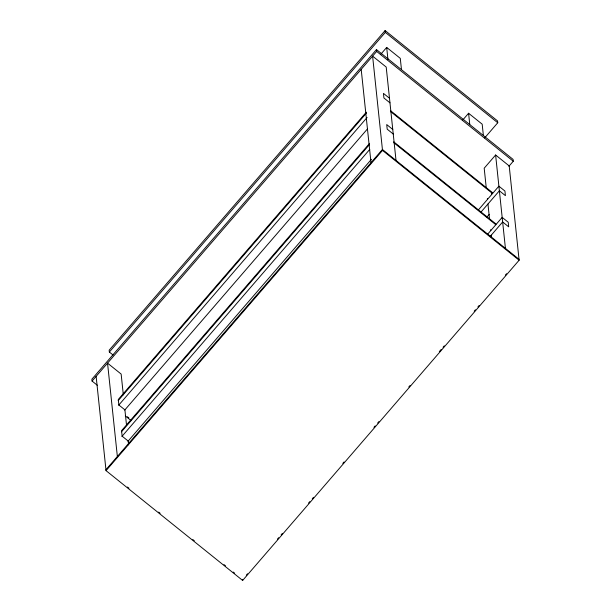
<?xml version="1.0" encoding="UTF-8"?>
<svg xmlns="http://www.w3.org/2000/svg" width="611" height="611" viewBox="0 0 611 611"><rect width="100%" height="100%" fill="white"/><g stroke="black" fill="none" stroke-linecap="round" stroke-linejoin="round"><path stroke-width="0.92" d="M484.668 137.918L497.751 122.765L497.553 120.925L385.129 30.55L109.163 350.202L109.354 352.043L113.05 355.014M109.354 352.043L385.32 32.391L385.129 30.55M508.91 166.276L513.271 161.228L513.072 159.387L376.468 49.583L91.879 379.217L92.07 381.058L97.271 385.236M92.07 381.058L376.666 51.423L376.468 49.583M380.676 54.379L386.679 47.421L400.281 58.351L401.473 69.654M366.317 112.18L118.282 399.479L118.862 405.001L124.904 409.859L126.546 425.447M118.175 400.64L366.417 113.104M118.656 405.238L367.112 117.465M124.705 410.103L367.555 128.814M369.602 143.371L121.558 430.671L122.139 436.193L128.188 441.05L128.585 444.823M121.452 431.832L369.281 144.769M121.933 436.43L369.77 149.374M127.982 441.287L371.45 159.28M105.947 469.722L382.417 149.489L519.022 259.293M486.28 188.066L484.195 168.216L495.613 154.995L509.207 165.932L519.121 260.217L242.643 580.45L106.039 470.646L382.517 150.405L372.603 56.12L386.205 67.057L396.02 160.418M462.58 120.214L468.584 113.256L482.186 124.186L483.37 135.489M491.32 193.916L492.451 192.61L390.437 110.614M478.337 209.985L498.889 186.187L504.93 191.044L505.419 195.65L499.37 190.792L480.689 212.429M486.738 217.287L489.228 214.4M487.845 233.967L502.166 217.379L508.215 222.236L508.696 226.834L502.647 221.976L490.198 236.404M246.286 575.203L247.531 573.76M277.417 539.139L278.662 537.695M281.159 534.808L282.404 533.372M308.555 503.074L309.8 501.631M312.29 498.752L313.535 497.308M342.802 463.405L344.046 461.962M373.94 427.349L375.185 425.905M377.674 423.018L378.919 421.575M408.805 386.954L410.05 385.51M439.317 351.615L441.188 349.446M443.059 347.285L444.304 345.841M474.189 311.22L475.434 309.785M477.924 306.898L479.169 305.454M505.328 275.164L506.572 273.72M385.32 32.391L497.751 122.765M376.666 51.423L513.271 161.228M389.482 98.241L383.441 93.384L383.922 97.989L389.971 102.847M390.536 111.53L492.55 193.534L492.451 192.61M392.766 129.433L386.717 124.575L387.198 129.173L393.247 134.038M393.713 141.798L495.727 223.802L495.827 224.718L393.812 142.722M382.517 150.405L519.121 260.217M127.386 416.755L128.868 417.939M125.263 415.892L131.182 420.643M127.478 487.028L128.959 488.22M158.654 512.094L160.143 513.286M192.809 539.544L194.29 540.743M223.985 564.61L225.474 565.801M233.242 572.049L234.677 573.202M495.613 154.995L505.427 248.364M487.379 198.491L487.471 199.407M487.96 204.013L489.503 218.677M490.656 229.675L490.755 230.599M491.236 235.197L491.435 237.083M468.584 113.256L469.775 124.56M386.679 47.421L387.97 59.664M361.193 69.341L371.007 162.709M242.552 579.526L242.643 580.45M123.33 394.866L121.146 374.069L107.544 363.14L117.358 456.501M96.133 376.361L106.039 470.646"/></g></svg>
